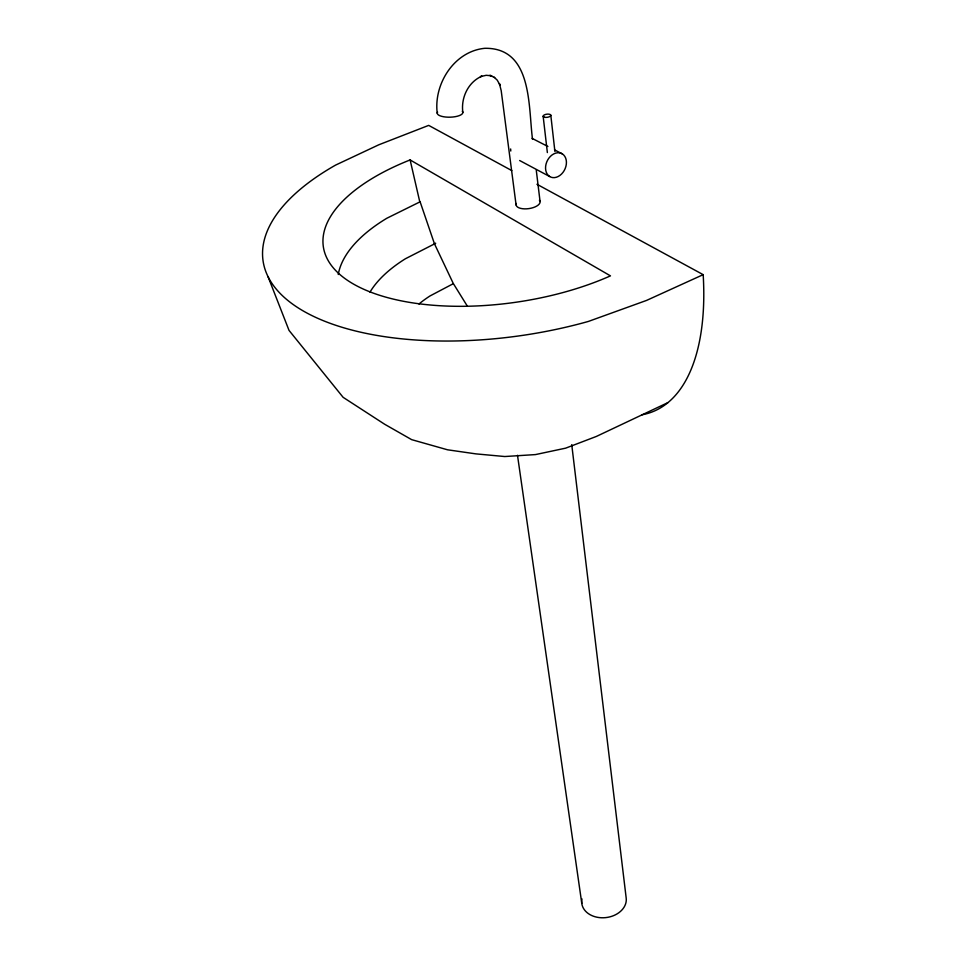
<?xml version="1.0" encoding="UTF-8"?>
<svg xmlns="http://www.w3.org/2000/svg" width="966" height="966" viewBox="0 0 966 966"><rect width="100%" height="100%" fill="white"/><g stroke="black" fill="none" stroke-linecap="round" stroke-linejoin="round"><path stroke-width="1.45" d="M453.344 283.654L429.93 295.994A123.346 61.836 -8.2 0 0 418.966 304M667.977 402.58L596.348 436.451L565.641 448.164L535.466 454.588L504.759 456.532L475.9 453.875L447.524 449.794L411.661 439.651L384.685 424.267L343.123 397.328L289.027 330.396L268.065 276.735M536.951 184.264L703.176 274.658L646.568 300.414L588.415 321.424A245.497 111.175 -8.3 0 1 299.738 308.866A245.497 111.175 -8.3 0 1 335.649 165.065L378.781 144.803L428.687 125.387L511.835 170.608M467.375 306.198L453.259 283.436L434.459 243.806L435.69 243.287L405.382 258.767A153.461 74.793 -8.2 0 0 369.978 292.13M434.459 243.806L420.113 201.797L386.811 218.268A174.037 81.893 -8.3 0 0 338.257 274.489M494.689 77.546L489.798 75.36L491.718 75.795L486.176 75.3L480.464 76.604L481.962 76.169C468.16 81.977 460.806 97.892 462.847 112.346M532.061 138.355L547.891 146.482M554.496 149.863L562.405 153.932A12.993 9.769 -64.5 0 1 559.894 175.45A12.993 9.769 -64.5 0 1 545.645 166.212A12.993 9.769 -64.5 0 1 562.405 153.932M519.636 160.513L549.642 176.512M410.115 159.933L610.452 275.865A183.238 82.762 -8.3 0 1 353.109 283.847A183.238 82.762 -8.3 0 1 410.115 159.933L419.799 201.918M494.133 77.244L497.188 80.081L500.086 85.177L499.41 83.656L501.197 90.635L516.086 204.949M517.498 455.3L581.786 903.379M532.544 139.37C528.173 107.383 532.882 47.551 484.86 48.3C454.213 51.21 433.493 84.006 437.236 113.251M536.275 170.245L540.066 201.52M571.739 444.65L626.149 897.752A22.363 16.977 -6.4 0 1 603.388 917.772A22.363 16.977 -6.4 0 1 581.991 898.935M543.158 116.318L547.36 152.568M550.801 115.208L554.907 151.481M703.176 274.658A246.861 116.391 69.1 0 1 642.185 414.752M539.414 200.191A12.111 5.41 -8 0 1 528.921 208.608A12.111 5.41 -8 0 1 516.303 203.512M510.785 151.034A12.679 9.708 -65.3 0 1 510.676 148.969M462.291 111.247A12.824 4.359 -1.6 0 1 450.422 117.176A12.824 4.359 -1.6 0 1 437.586 112.116M544.486 117.248A3.864 1.582 -7.7 0 0 550.753 115.618A3.864 1.582 -7.7 0 0 545.693 114.399A3.864 1.582 -7.7 0 0 544.486 117.248"/></g></svg>
